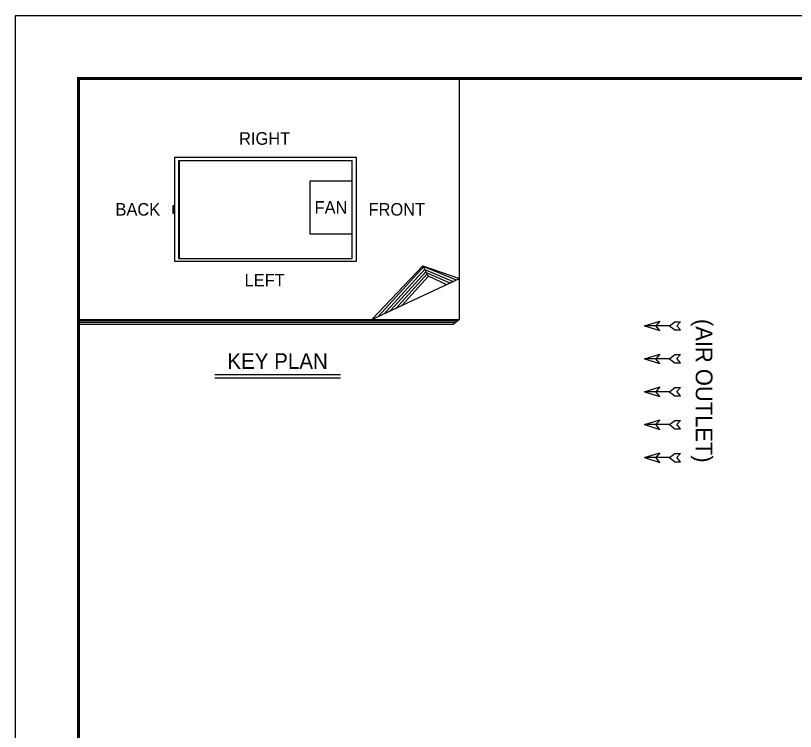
# Model space of a CAD drawing. Header units: millimetres. Extents: x -17070 to 42347, y -291348 to 30072.
# Drawn here: x 12940 to 21629, y 22094 to 30072 of the extents above; entities that cross this region are included whole.
import ezdxf
from ezdxf.enums import TextEntityAlignment as Align

# ---------------------------------------------------------------- set-up
doc = ezdxf.new("R2010")
doc.units = ezdxf.units.MM
for name, color, linetype in [('냉각탑', 4, 'Continuous'), ('냉각탑_box', 1, 'Continuous'), ('냉각탑_dim', 1, 'Continuous'), ('냉각탑_form', 1, 'Continuous'), ('냉각탑_text', 3, 'Continuous')]:
    doc.layers.add(name, color=color, linetype=linetype)
doc.styles.add('돋움', font='Dotum.ttf')

# ---------------------------------------------------------------- blocks, each defined once
blk = doc.blocks.new('화살표 IN OUT')
at = {"layer": '냉각탑_dim'}
for p, q in [((-322.7, 43), (-383.9, 43)), ((-343.1, 0.5), (-383.9, 43)), ((-383.9, -43), (-343.1, 0.5)), ((-266.4, 0), (-322.7, 43)), ((-266.4, 0), (-322.7, -43)), ((-266.4, 0), (0, 0)), ((-163.5, 50), (-121.5, 0)), ((0, 0), (-163.5, 50)), ((-163.5, -50), (-121.5, 0)), ((0, 0), (-163.5, -50)), ((-322.7, -43), (-383.9, -43))]:
    blk.add_line(p, q, dxfattribs=at)

msp = doc.modelspace()

# ---------------------------------------------------------------- linework, layer by layer
at = {"layer": 'Defpoints'}
msp.add_lwpolyline([(12940.2, 30071.8), (42347.3, 30071.8), (42347.3, 9276.8), (12940.2, 9276.8)], close=True, dxfattribs=at)
at = {"layer": '냉각탑', "ltscale": 30}
for p, q in [((14757, 28458.6), (14757, 27366.2)), ((14757, 28458.6), (16691.9, 28458.6)), ((14766.2, 27366.2), (14766.2, 28458.6)), ((16691.9, 27366.2), (16691.9, 28458.6)), ((14757, 27366.2), (16691.9, 27366.2))]:
    msp.add_line(p, q, dxfattribs=at)
msp.add_lwpolyline([(14711, 28488.6), (14711, 27336.3), (16739, 27336.3), (16739, 28488.6)], close=True, dxfattribs=at)
for points in [[(16691.9, 28227.1), (16217.9, 28227.1), (16217.5, 27640.6), (16691.9, 27640.6)], [(14702.2, 27953.2), (14690.6, 27953.2), (14690.6, 27871.6), (14702.2, 27871.6)], [(14696.4, 27953.2), (14696.4, 27871.6)], [(14702.2, 27871.6), (14702.2, 27953.2)]]:
    msp.add_lwpolyline(points, dxfattribs=at)
at = {"layer": '냉각탑_box'}
for p, q in [((17885.2, 26686.5), (17885.2, 29371.7)), ((16910.9, 26686.5), (17476.3, 27284.1)), ((17476.3, 27284.1), (17885.2, 27141.7)), ((17476.3, 27284.1), (17537.8, 27165.3)), ((16978.5, 26718.1), (17492.9, 27277.3)), ((17046.1, 26749.7), (17504.1, 27249.3)), ((17113.7, 26781.2), (17515.3, 27221.3)), ((17495.2, 27271.5), (17849.6, 27125.1)), ((17508.7, 27237.8), (17814, 27108.5)), ((17522.2, 27204.1), (17778.5, 27091.8)), ((16910.9, 26686.5), (17885.2, 27141.7)), ((17181.3, 26812.8), (17526.5, 27193.3)), ((17248.8, 26844.4), (17537.8, 27165.3)), ((17535.7, 27170.4), (17742.9, 27075.2)), ((13640.3, 26686.5), (17885.2, 26686.5)), ((13640.3, 26674.8), (17871, 26674.8)), ((17885.2, 26686.5), (17819.1, 26631.9)), ((13640.3, 26653.4), (17845.1, 26653.4)), ((13640.3, 26631.9), (17819.1, 26631.9)), ((15159.4, 26070), (16559.4, 26070)), ((15159.4, 26035), (16559.4, 26035))]:
    msp.add_line(p, q, dxfattribs=at)
at = {"layer": '냉각탑_form', "const_width": 35}
msp.add_lwpolyline([(13640.3, 29371.7), (13640.3, 9976.9), (41647.2, 9976.9), (41647.2, 29371.7)], close=True, dxfattribs=at)

# ---------------------------------------------------------------- block references
at = {"layer": '냉각탑_dim', "xscale": -1.04999997375291, "yscale": 1.04999997374806, "zscale": 1.04999997375}
for p in [(19945.9, 26615.2), (19945.9, 26247.7), (19945.9, 25880.2), (19945.9, 25512.7), (19945.9, 25145.2)]:
    msp.add_blockref('화살표 IN OUT', p, dxfattribs=at)

# ---------------------------------------------------------------- texts
at = {"layer": '냉각탑_text', "style": '돋움'}
for s, height, p in [('RIGHT', 140, (15715, 28702.2)), ('BACK', 140, (14302.3, 27912.4)), ('FAN', 140, (16454.7, 27933.8)), ('FRONT', 140, (17187.7, 27912.4)), ('LEFT', 140, (15715, 27123.4)), ('KEY PLAN', 175, (15859.4, 26221.7))]:
    msp.add_text(s, height=height, dxfattribs=at).set_placement(p, align=Align.MIDDLE_CENTER)
msp.add_text('(AIR OUTLET)', height=186.667, rotation=270, dxfattribs=at).set_placement((20611.7, 25890.2), align=Align.MIDDLE_CENTER)

doc.saveas('drawing.dxf')
